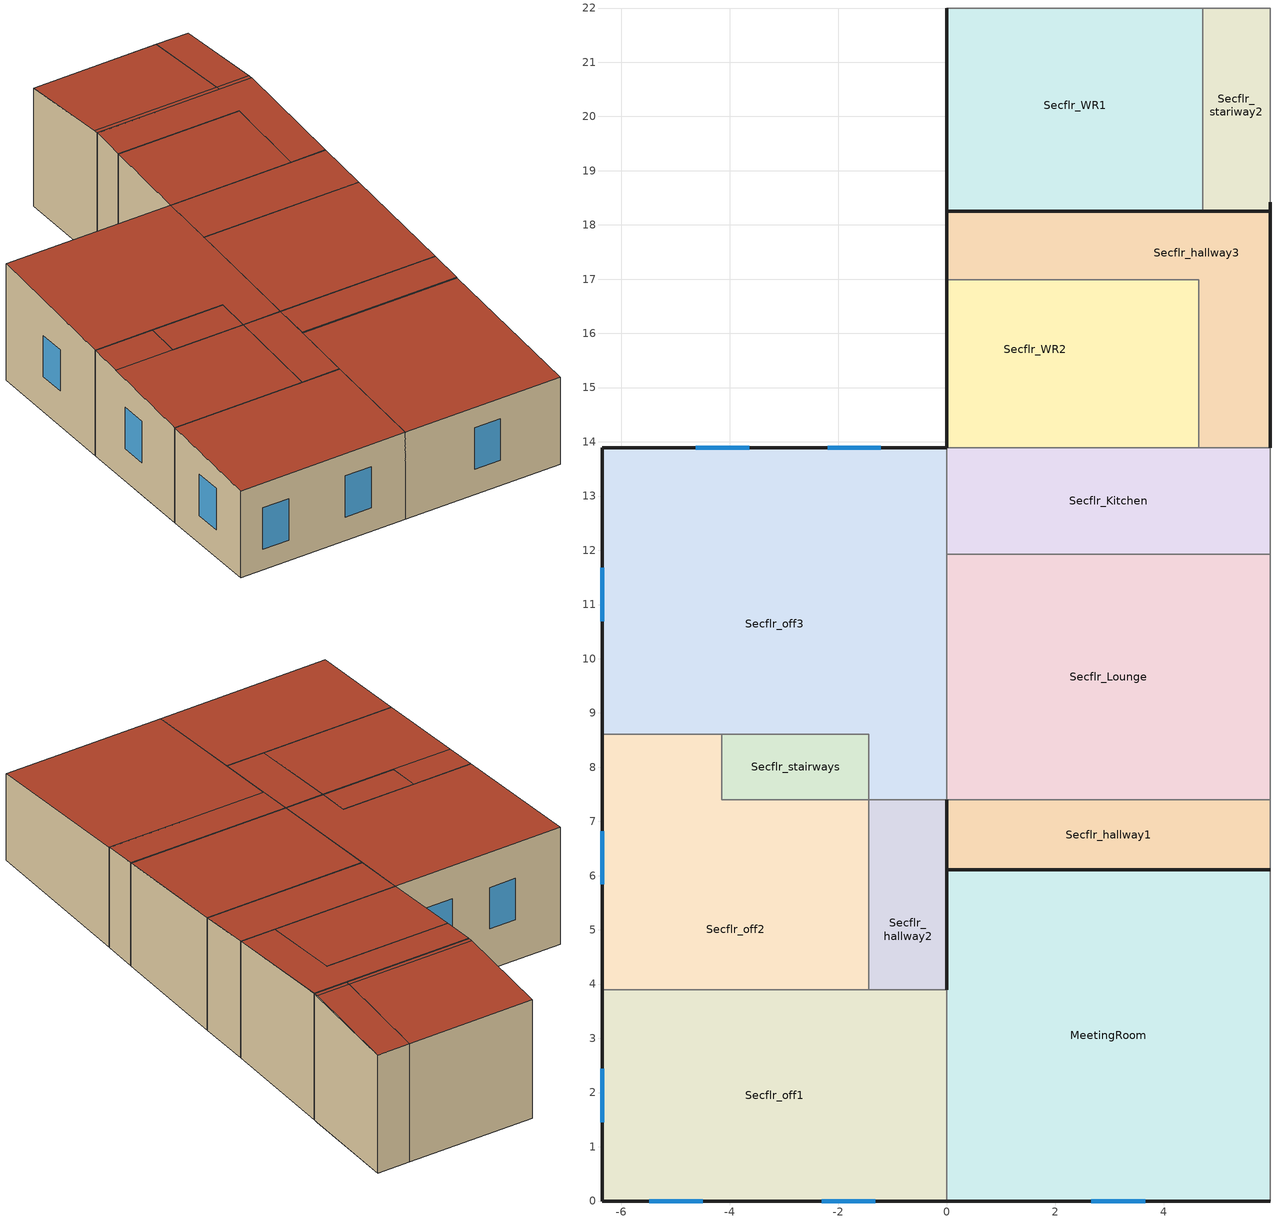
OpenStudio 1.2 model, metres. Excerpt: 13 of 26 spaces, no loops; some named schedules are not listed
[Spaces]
MeetingRoom
 floor to SecureLockUp: 5.96,6.11 5.96,0 0,0 0,6.11 z3
 wall outside: 0,0 5.96,0 z3:6.35
 wall to Secflr_off1: 0,3.76 0,0 z3:3.05; 0,3.9,6.66 0,3.9,3 0,3.76,3 0,3.76,3.05 0,0,3.05 0,0,6.35
 wall to Secflr_hallway1: 5.96,6.11 0,6.11 z3:6.84
 wall to Warehouse: 5.96,6.11,6.84 5.96,0,6.35 5.96,0,3 5.96,6.11,3
 wall to Secflr_hallway2: 0,6.11,6.84 0,6.11,3 0,3.9,3 0,3.9,6.66
 window: 2.67,0 3.66,0 z3.98:5.57
 roof outside: 5.96,0,6.35 5.96,6.11,6.84 0,6.11,6.84 0,0,6.35
Secflr_off1
 floor to Firstflr_off1: 0,3.9 0,0 -6.35,0 -6.35,3.9 z3
 wall outside: -6.35,0 0,0 z3:6.35; -6.35,3.9,6.66 -6.35,3.9,3 -6.35,0,3 -6.35,0,6.35
 wall to Secflr_hallway2: 0,3.9 -1.44,3.9 z3:6.66
 wall to Secflr_off2: -1.44,3.9 -6.35,3.9 z3:6.66
 window: -5.49,0 -4.5,0 z3.8:5.4; -2.31,0 -1.32,0 z3.91:5.5; -6.35,2.44 -6.35,1.45 z4.07:5.67
 roof outside: 0,0,6.35 0,3.9,6.66 -6.35,3.9,6.66 -6.35,0,6.35
Secflr_hallway1
 floor to Firstflr_hallway1: 5.96,7.4 5.96,6.11 0,6.11 0,7.4 z3
 wall outside: 0,6.11 5.96,6.11 z6.84:6.86; 0,7.4,6.96 0,6.11,6.85 0,6.11,6.86
 wall to Secflr_hallway2: 0,7.4,6.96 0,7.4,3 0,6.11,3 0,6.11,6.85
 wall to Secflr_Lounge: 5.96,7.4 0,7.4 z3:6.96
 wall to Warehouse (IntPartition): 5.96,7.4,6.96 5.96,6.11,6.86 5.96,6.11,3 5.96,7.4,3
 roof outside: 5.96,6.11,6.86 5.96,7.4,6.96 0,7.4,6.96 0,6.11,6.86
Secflr_hallway2
 floor to Firstflr_off1: 0,6.11 0,3.9 -1.44,3.9 -1.44,6.11 z3
 floor to Firstflr_hallway1: 0,7.4 0,6.11 -1.44,6.11 -1.44,7.4 z3
 wall outside: 0,6.11,6.85 0,3.9,6.66 0,6.11,6.84
 wall to Secflr_off2: -1.44,7.4,6.96 -1.44,7.4,3 -1.44,3.9,3 -1.44,3.9,6.66
 wall to Secflr_off3: 0,7.4 -1.44,7.4 z3:6.96
 roof outside: 0,3.9,6.66 0,7.4,6.96 -1.44,7.4,6.96 -1.44,3.9,6.66
Secflr_off2
 floor to Firstflr_hallway2: -4.15,8.61 -4.15,7.4 -6.35,7.4 -6.35,8.61 z3
 floor to Firstflr_off1: -1.44,6.11 -1.44,3.9 -6.35,3.9 -6.35,6.11 z3
 floor to Firstflr_hallway1: -1.44,7.4 -1.44,6.11 -6.35,6.11 -6.35,7.4 z3
 wall outside: -6.35,8.61,7.06 -6.35,8.61,3 -6.35,3.9,3 -6.35,3.9,6.66 -6.35,7.4,6.96
 wall to Secflr_off3: -4.15,8.61 -6.35,8.61 z3:7.06
 wall to Secflr_stairways: -1.44,7.4 -4.15,7.4 z3:6.96; -4.15,7.4,6.96 -4.15,7.4,6.05 -4.15,7.4,3 -4.15,8.61,3 -4.15,8.61,6.96; -4.15,8.61,7.06 -4.15,7.4,6.96 -4.15,8.61,6.96
 window: -6.35,6.82 -6.35,5.84 z4.24:5.84
 roof outside: -6.35,3.9,6.66 -1.44,3.9,6.66 -1.44,7.4,6.96 -6.35,7.4,6.96; -4.15,7.4,6.96 -4.15,8.61,7.06 -6.35,8.61,7.06 -6.35,7.4,6.96
Secflr_stairways
 floor to Firstflr_stairway: -1.44,8.61 -1.44,7.4 -4.15,7.4 -4.15,8.61 z3
 wall to Secflr_off3: -1.44,8.61 -4.15,8.61 z3:7.06; -1.44,8.61,7.06 -1.44,7.4,6.96 -1.44,7.4,3 -1.44,8.61,3
 roof outside: -1.44,7.4,6.96 -1.44,8.61,7.06 -4.15,8.61,7.06 -4.15,7.4,6.96
Secflr_off3
 floor to Firstflr_off2: 0,13.89 0,7.4 -1.44,7.4 -1.44,8.61 -6.35,8.61 -6.35,13.89 z3
 wall outside: 0,13.89 -6.35,13.89 z3:7.5; -6.35,13.89,7.5 -6.35,13.89,3 -6.35,8.61,3 -6.35,8.61,7.06
 wall to Secflr_Kitchen: 0,13.89,7.5 0,11.93,7.34 0,11.93,3 0,13.89,3
 wall to Secflr_Lounge: 0,11.93,7.34 0,7.4,6.96 0,7.4,3 0,11.93,3
 window: -6.35,11.68 -6.35,10.69 z4.35:5.95; -1.22,13.89 -2.2,13.89 z4.63:6.23; -3.64,13.89 -4.63,13.89 z4.55:6.15
 roof outside: 0,7.4,6.96 0,13.89,7.5 -6.35,13.89,7.5 -6.35,8.61,7.06 -1.44,8.61,7.06 -1.44,7.4,6.96
Secflr_Lounge
 floor to Telecom: 5.96,11.93 5.96,7.4 0,7.4 0,11.93 z3
 wall to Secflr_Kitchen: 5.96,11.93 0,11.93 z3:7.34
 wall to Warehouse: 5.96,11.93,7.34 5.96,7.4,6.96 5.96,7.4,3 5.96,11.93,3
 roof outside: 5.96,7.4,6.96 5.96,11.93,7.34 0,11.93,7.34 0,7.4,6.96
Secflr_Kitchen
 floor to Telecom: 5.96,13.89 5.96,11.93 0,11.93 0,13.89 z3
 wall to Secflr_WR2: 4.65,13.89 0,13.89 z3:7.5
 wall to Warehouse: 5.96,13.89,7.5 5.96,11.93,7.34 5.96,11.93,3 5.96,13.89,3
 wall to Secflr_hallway3: 5.96,13.89 4.65,13.89 z3:7.5
 roof outside: 5.96,11.93,7.34 5.96,13.89,7.5 0,13.89,7.5 0,11.93,7.34
Secflr_WR2
 floor to WeaponVault: 4.65,16.99 4.65,14.42 3.25,14.42 3.25,16.99 z3
 floor to Telecom: 4.65,14.42 4.65,13.89 0,13.89 0,14.42 z3
 floor to Firstflr_MechElc: 3.25,16.99 3.25,14.42 0,14.42 0,16.99 z3
 wall outside: 0,16.99,7.78 0,16.99,3 0,13.89,3 0,13.89,7.5
 wall to Secflr_hallway3: 4.65,16.99 0,16.99 z3:7.78; 4.65,16.99,7.78 4.65,13.89,7.5 4.65,13.89,3 4.65,16.99,3
 roof outside: 4.65,13.89,7.5 4.65,16.99,7.78 0,16.99,7.78 0,13.89,7.5
Secflr_WR1
 floor to Firstflr_MechElc: 3.25,18.41 3.25,18.25 0,18.25 0,18.41 z3
 floor to Firstflr_off3: 4.72,22 4.72,18.41 0,18.41 0,22 z3
 floor to WeaponVault: 4.72,18.41 4.72,18.25 3.25,18.25 3.25,18.41 z3
 wall outside: 0,18.42,7.88 0,22,7.56 0,22,3 0,18.25,3 0,18.25,7.88
 wall to Warehouse: 4.72,22 0,22 z3:7.56
 wall to Secflr_stariway2: 4.72,18.25,7.88 4.72,18.25,3 4.72,22,3 4.72,22,7.56 4.72,18.42,7.88
 wall to Secflr_hallway3: 0,18.25 4.72,18.25 z3:7.88
 roof outside: 4.72,18.42,7.88 4.72,22,7.56 0,22,7.56 0,18.42,7.88; 4.72,18.25 4.72,18.42 0,18.42 0,18.25 z7.88
Secflr_stariway2
 floor to WeaponVault: 5.96,18.41 5.96,18.25 4.72,18.25 4.72,18.41 z3
 floor to Firstflr_off3: 5.96,22 5.96,18.41 4.72,18.41 4.72,22 z3
 wall outside: 5.96,18.25,7.88 5.96,18.25,7.86 5.96,18.42,7.88
 wall to Warehouse: 5.96,22 4.72,22 z3:7.56; 5.96,18.42,7.88 5.96,18.38,7.88 5.96,22,7.56; 5.96,18.38,7.88 5.96,18.25,7.86 5.96,18.25,3 5.96,22,3 5.96,22,7.56
 wall to Secflr_hallway3: 4.72,18.25 5.96,18.25 z3:7.88
 roof outside: 5.96,18.25 5.96,18.42 4.72,18.42 4.72,18.25 z7.88; 5.96,18.42,7.88 5.96,22,7.56 4.72,22,7.56 4.72,18.42,7.88
Secflr_hallway3
 floor to Telecom: 5.96,14.42 5.96,13.89 4.65,13.89 4.65,14.42 z3
 floor to WeaponVault: 5.96,18.25 5.96,14.42 4.65,14.42 4.65,16.99 3.25,16.99 3.25,18.25 z3
 floor to Firstflr_MechElc: 3.25,18.25 3.25,16.99 0,16.99 0,18.25 z3
 wall outside: 5.96,18.25 0,18.25 z7.88:7.89; 0,18.25,7.89 0,18.25,3 0,16.99,3 0,16.99,7.78; 5.96,18.25,7.89 5.96,13.89,7.5 5.96,18.25,7.86
 wall to Warehouse (IntPartition): 5.96,18.25,7.86 5.96,13.89,7.5 5.96,13.89,3 5.96,18.25,3
 roof outside: 5.96,13.89,7.5 5.96,18.25,7.89 0,18.25,7.89 0,16.99,7.78 4.65,16.99,7.78 4.65,13.89,7.5
[Site]
Site 1: Latitude {deg}=44.12; Longitude {deg}=-77.53; Time Zone {hr}=-5; Elevation {m}=86
[SizingPeriod:DesignDay] Barometric Pressure {Pa}=100296; Sky Clearness=0; Rain Indicator=0; Snow Indicator=0; Day of Month=21; Daylight Saving Time Indicator=0; Dry-Bulb Temperature Range Modifier Type=DefaultMultipliers
Name | Maximum Dry-Bulb Temperature {C} | Daily Dry-Bulb Temperature Range {deltaC} | Humidity Indicating Conditions at Maximum Dry-Bulb {BasedOnField A3} | Wind Speed {m/s} | Wind Direction {deg} | Month | Day Type | Humidity Indicating Type | Solar Model Indicator | ASHRAE Taub | ASHRAE Taud
Trenton Ann Htg 99.6% Condns DB | -21.8 | 0 | -21.8 | 2.9 | 50 | 1 | WinterDesignDay | Wetbulb | ASHRAEClearSky
Trenton Ann Clg .4% Condns WB=>MDB | 27.5 | 9.9 | 23.5 | 5.1 | 220 | 7 | SummerDesignDay | Wetbulb | ASHRAETau | 0.459 | 2.014
Trenton Ann Hum_n 99.6% Condns DP=>MCDB | -21 | 0 | -27.1 | 2.9 | 50 | 1 | WinterDesignDay | Dewpoint | ASHRAEClearSky
Trenton Ann Htg Wind 99.6% Condns WS=>MCDB | -3.4 | 0 | -3.4 | 13.4 | 50 | 1 | WinterDesignDay | Wetbulb | ASHRAEClearSky
[Building]
Warehouse 1: North Axis {deg}=-0
[ClimateZones]
Climate Zone Institution Name 1=ASHRAE; Climate Zone Document Name 1=ANSI/ASHRAE Standard 169; Climate Zone Document Year 1=2006; Climate Zone Institution Name 2=CEC; Climate Zone Document Name 2=California Climate Zone Descriptions; Climate Zone Document Year 2=1995
[DefaultSubSurfaceConstructions]
Name | Fixed Window Construction | Door Construction
Default Sub Surface Constructions 1 | MNECBUvalue_Window | PersonDoor
Default Sub Surface Constructions 2
[DefaultSurfaceConstructions]
Name | Wall Construction | Roof Ceiling Construction | Floor Construction
Default Surface Constructions 1 | V2-BWall2 | V2-BRoof2
Default Surface Constructions 2 | IntPartition | IntPartition | IntPartition
Default Surface Constructions 3 |  |  | NECBUvalue_ConcreteFlr
[Material:AirGap]
000_F05 Ceiling air space resistance: Thermal Resistance=0.18
[DefaultConstructionSet]
Trenton_Construction_Set: Default Exterior Surface Constructions=Default Surface Constructions 1; Default Interior Surface Constructions=Default Surface Constructions 2; Default Ground Contact Surface Constructions=Default Surface Constructions 3; Default Exterior SubSurface Constructions=Default Sub Surface Constructions 1; Default Interior SubSurface Constructions=Default Sub Surface Constructions 2; Interior Partition Construction=IntPartition
[Construction]
V2-BWall2: F08 Metal surface, Sheathing - regular density - 12.7mm, Insulation: Cellular glass - 85mm, Gypsum or plaster board - 5.9mm
NECBUvalue_ConcreteFlr: Insulation: Expanded polystyrene - extruded (smooth skin surface) (CFC-12 exp.) 1, M14a 100mm heavyweight concrete
V2-BRoof2: Insulation: Cellular glass - 141mm, Sheathing - regular density - 12.7mm
MNECBUvalue_Window: MNECB1997_Window
PersonDoor: PersonDoorMat
IntPartition: G01 16mm gypsum board, 000_F05 Ceiling air space resistance, G01 16mm gypsum board
[Material]
Name | Roughness | Thickness {m} | Conductivity {W/m-K} | Density {kg/m3} | Specific Heat {J/kg-K} | Thermal Absorptance | Solar Absorptance | Visible Absorptance
F08 Metal surface | Smooth | 0.0008 | 45.28 | 7824 | 500
Sheathing - regular density - 12.7mm | Smooth | 0.0127 | 0.055 | 290 | 1300
Insulation: Cellular glass - 85mm | MediumRough | 0.085 | 0.05 | 136 | 750
Gypsum or plaster board - 5.9mm | MediumSmooth | 0.0059 | 0.58 | 800 | 1090
Insulation: Expanded polystyrene - extruded (smooth skin surface) (CFC-12 exp.) 1 | MediumSmooth | 0.0254 | 0.029 | 29 | 1210 | 0.9 | 0.7 | 0.7
M14a 100mm heavyweight concrete | MediumRough | 0.1016 | 1.95 | 2240 | 900 | 0.9 | 0.7 | 0.7
Insulation: Cellular glass - 141mm | MediumRough | 0.1405 | 0.05 | 136 | 750
G01 16mm gypsum board | MediumSmooth | 0.0159 | 0.16 | 800 | 1090 | 0.9 | 0.7 | 0.7
[WindowMaterial:SimpleGlazingSystem]
MNECB1997_Window: U-Factor {W/m2-K}=2.8; Solar Heat Gain Coefficient=0.5
[Material:NoMass]
PersonDoorMat: Roughness=Smooth; Thermal Resistance {m2-K/W}=0.304; Thermal Absorptance=0.9; Solar Absorptance=0.7; Visible Absorptance=0.7
[DesignSpecification:OutdoorAir]
Name | Outdoor Air Flow per Person {m3/s-person} | Outdoor Air Flow per Floor Area {m3/s-m2} | Outdoor Air Flow Rate {m3/s}
MNECB-Office-Enclosed-sched-A-oa | 0.01
MNECB-Service and Common-Corridors-sched-*-; MNECB-Service and Common Active Stairway-sched-*-oa | 0.025 | 0
MNECB-Food Service Kitchen-sched-B-oa; MNECB-Service and Common-Toilet and Washrooms-sched-*-oa | 0.03 | 0 | 0
MNECB-Food Service Bar/Lounge-sched-B-oa | 0.015 | 0
[BuildingStory]
Building Story 3: Nominal Z Coordinate {m}=0; Nominal Floor to Floor Height {m}=3.048
[Space] Building Story=Building Story 3
Name | Space Type | Thermal Zone
MeetingRoom | MNECB-Office-Enclosed-sched-A | SecFlr_MtgRoom_Zone
Secflr_off1 | MNECB-Office-Enclosed-sched-A | SecFlr_Off1_Zone
Secflr_hallway1; Secflr_hallway2 | MNECB-Service and Common-Corridors-sched-*- | SecFlr_Hallway1&2_Zone
Secflr_off2 | MNECB-Office-Enclosed-sched-A | SecFlr_Off2_Zone
Secflr_stairways | MNECB-Service and Common Active Stairway-sched-* | SecFlr_Stairway_Zone
Secflr_off3 | MNECB-Office-Enclosed-sched-A | SecFlr_Off3_Zone
Secflr_Lounge | MNECB-Food Service Bar/Lounge-sched-B | SecFlr_Lounge_Zone
Secflr_Kitchen | MNECB-Food Service Kitchen-sched-B | SecFlr_Kitchen_Zone
Secflr_WR2; Secflr_WR1 | MNECB-Service and Common-Toilet and Washrooms-sched-*- | SecFlr_WR_Zone
Secflr_stariway2 | MNECB-Service and Common Active Stairway-sched-* | SecFlr_Stairway2_Zone
Secflr_hallway3 | MNECB-Service and Common-Corridors-sched-*- | SecFlr_Hallway3_Zone
[ThermostatSetpoint:DualSetpoint] Heating Setpoint Temperature Schedule=NECB-A-Htg; Cooling Setpoint Temperature Schedule=NECB-A-Clg
Thermostat Setpoint Dual Setpoint 31; Thermostat Setpoint Dual Setpoint 32; Thermostat Setpoint Dual Setpoint 33; Thermostat Setpoint Dual Setpoint 34; Thermostat Setpoint Dual Setpoint 35; Thermostat Setpoint Dual Setpoint 36; Thermostat Setpoint Dual Setpoint 37; Thermostat Setpoint Dual Setpoint 38; Thermostat Setpoint Dual Setpoint 39; Thermostat Setpoint Dual Setpoint 40
[ThermalZone] Use Ideal Air Loads=No
Name | Thermostat
SecFlr_Stairway2_Zone | Thermostat Setpoint Dual Setpoint 38
SecFlr_WR_Zone | Thermostat Setpoint Dual Setpoint 40
SecFlr_Hallway3_Zone
SecFlr_Kitchen_Zone | Thermostat Setpoint Dual Setpoint 32
SecFlr_Off3_Zone | Thermostat Setpoint Dual Setpoint 37
SecFlr_Lounge_Zone | Thermostat Setpoint Dual Setpoint 33
SecFlr_Hallway1&2_Zone | Thermostat Setpoint Dual Setpoint 31
SecFlr_MtgRoom_Zone | Thermostat Setpoint Dual Setpoint 34
SecFlr_Off2_Zone | Thermostat Setpoint Dual Setpoint 36
SecFlr_Stairway_Zone | Thermostat Setpoint Dual Setpoint 39
SecFlr_Off1_Zone | Thermostat Setpoint Dual Setpoint 35
[SpaceType] Default Construction Set=Trenton_Construction_Set
Name | Default Schedule Set | Design Specification Outdoor Air Object
MNECB-Office-Enclosed-sched-A | NECB-A | MNECB-Office-Enclosed-sched-A-oa
MNECB-Service and Common-Corridors-sched-*- | NECB-A | MNECB-Service and Common-Corridors-sched-*-
MNECB-Service and Common Active Stairway-sched-* | NECB-A | MNECB-Service and Common Active Stairway-sched-*-oa
MNECB-Food Service Kitchen-sched-B | NECB-B | MNECB-Food Service Kitchen-sched-B-oa
MNECB-Food Service Bar/Lounge-sched-B | NECB-B | MNECB-Food Service Bar/Lounge-sched-B-oa
MNECB-Service and Common-Toilet and Washrooms-sched-*- | NECB-A | MNECB-Service and Common-Toilet and Washrooms-sched-*-oa
[People] Activity Level Schedule=Activity Level
Name | People Definition | Space or SpaceType
People 10 | MNECB-Office-Enclosed offices Category 1-sched-A-people_def | MNECB-Office-Enclosed-sched-A
People 7 | MNECB-Service and Common-Corridors-sched-*-people_def | MNECB-Service and Common-Corridors-sched-*-
People 11 | MNECB-Service and Common-Active Stairway-sched-*-people_def | MNECB-Service and Common Active Stairway-sched-*
People 8 | MNECB-Food Service-Kitchen-sched-B-people_def | MNECB-Food Service Kitchen-sched-B
People 9 | MNECB-Food Service-Bar/Lounge-sched-B-people_def | MNECB-Food Service Bar/Lounge-sched-B
People 3 | MNECB-Service and Common-Toilet and Washrooms-sched-*-people_def | MNECB-Service and Common-Toilet and Washrooms-sched-*-
[People:Definition] Number of People Calculation Method=Area/Person; Fraction Radiant=0.3
Name | Space Floor Area per Person {m2/person} | Sensible Heat Fraction | Carbon Dioxide Generation Rate {m3/s-W}
MNECB-Office-Enclosed offices Category 1-sched-A-people_def; MNECB-Food Service-Kitchen-sched-B-people_def | 20
MNECB-Service and Common-Corridors-sched-*-people_def | 100
MNECB-Service and Common-Active Stairway-sched-*-people_def | 100 | Autocalculate
MNECB-Food Service-Bar/Lounge-sched-B-people_def | 10
MNECB-Service and Common-Toilet and Washrooms-sched-*-people_def | 30 | Autocalculate | 3.8e-008
[Lights]
Name | Lights Definition | Space or SpaceType
Lights 10 | MNECB-Office-Enclosed offices category 1-sched-A-lighting_W_per_m2_def | MNECB-Office-Enclosed-sched-A
Lights 7 | MNECB-Service and Common-Corridors-sched-*-lighting_W_per_m2_def | MNECB-Service and Common-Corridors-sched-*-
Lights 11 | MNECB-Service and Common-Active Stairway-sched-*-lighting_W_per_m2_def | MNECB-Service and Common Active Stairway-sched-*
Lights 8 | MNECB-Food Service-Kitchen-sched-B-lighting_W_per_person_def | MNECB-Food Service Kitchen-sched-B
Lights 9 | MNECB-Food Service-Bar/Lounge-sched-B-lighting_W_per_m2_def | MNECB-Food Service Bar/Lounge-sched-B
Lights 3 | MNECB-Service and Common-Toilet and Washrooms-sched-*-lighting_W_per_m2_def | MNECB-Service and Common-Toilet and Washrooms-sched-*-
[Lights:Definition] Fraction Radiant=0; Fraction Visible=0; Return Air Fraction=0
Name | Design Level Calculation Method | Watts per Space Floor Area {W/m2} | Watts per Person {W/person}
MNECB-Office-Enclosed offices category 1-sched-A-lighting_W_per_m2_def | Watts/Area | 19.4
MNECB-Service and Common-Corridors-sched-*-lighting_W_per_m2_def | Watts/Area | 8.6
MNECB-Service and Common-Active Stairway-sched-*-lighting_W_per_m2_def | Watts/Area | 6.5
MNECB-Food Service-Kitchen-sched-B-lighting_W_per_person_def | Watts/Person |  | 300.2
MNECB-Food Service-Bar/Lounge-sched-B-lighting_W_per_m2_def | Watts/Area | 26.9
MNECB-Service and Common-Toilet and Washrooms-sched-*-lighting_W_per_m2_def | Watts/Area | 8.7
[ElectricEquipment]
Name | Electric Equipment Definition | Space or SpaceType
Electric Equipment 10 | MNECB-Office-Enclosed offices category 1-sched-A-equipment_W_per_m2_def | MNECB-Office-Enclosed-sched-A
Electric Equipment 7 | MNECB-Service and Common-Corridors-sched-*-equipment_W_per_m2_def | MNECB-Service and Common-Corridors-sched-*-
Electric Equipment 11 | MNECB-Service and Common-Active Stairway-sched-*-equipment_W_per_person_def | MNECB-Service and Common Active Stairway-sched-*
Electric Equipment 8 | MNECB-Food Service-Kitchen-sched-B-equipment_W_per_m2_def | MNECB-Food Service Kitchen-sched-B
Electric Equipment 9 | MNECB-Food Service-Bar/Lounge-sched-B-equipment_W_per_m2_def | MNECB-Food Service Bar/Lounge-sched-B
Electric Equipment 3 | MNECB-Service and Common-Toilet and Washrooms-sched-*-equipment_W_per_m2_def | MNECB-Service and Common-Toilet and Washrooms-sched-*-
[ElectricEquipment:Definition] Fraction Latent=0; Fraction Radiant=0; Fraction Lost=0
Name | Design Level Calculation Method | Watts per Space Floor Area {W/m2} | Watts per Person {W/person}
MNECB-Office-Enclosed offices category 1-sched-A-equipment_W_per_m2_def | Watts/Area | 7.5
MNECB-Service and Common-Corridors-sched-*-equipment_W_per_m2_def | Watts/Area | 0
MNECB-Service and Common-Active Stairway-sched-*-equipment_W_per_person_def | Watts/Person |  | 0
MNECB-Food Service-Kitchen-sched-B-equipment_W_per_m2_def | Watts/Area | 10
MNECB-Food Service-Bar/Lounge-sched-B-equipment_W_per_m2_def; MNECB-Service and Common-Toilet and Washrooms-sched-*-equipment_W_per_m2_def | Watts/Area | 1
[DefaultScheduleSet]
Name | Hours of Operation Schedule | Number of People Schedule | Lighting Schedule | Electric Equipment Schedule | Hot Water Equipment Schedule | Other Equipment Schedule
NECB-B | NECB-B-Fan | NECB-B-Occ 3 | NECB-B-Ltg | NECB-B-Equ | NECB-B-HW | NECB-B-Proc
NECB-A | NECB-A-Fan | NECB-A-Occ | NECB-A-Ltg | NECB-A-Equ | NECB-A-HW | NECB-A-Proc
[SpaceInfiltration:DesignFlowRate] Schedule=AlwaysON; Design Flow Rate Calculation Method=Flow/ExteriorArea; Design Flow Rate {m3/s}=0; Flow per Exterior Surface Area {m3/s-m2}=0.00045; Air Changes per Hour {1/hr}=0
Name | Space or SpaceType | Flow per Space Floor Area {m3/s-m2}
Space Infiltration Design Flow Rate 1 | MNECB-Food Service Bar/Lounge-sched-B | 0
Space Infiltration Design Flow Rate 2 | MNECB-Food Service Kitchen-sched-B
Space Infiltration Design Flow Rate 3 | MNECB-Office-Enclosed-sched-A | 0
Space Infiltration Design Flow Rate 4 | MNECB-Service and Common Active Stairway-sched-*
Space Infiltration Design Flow Rate 5 | MNECB-Service and Common-Corridors-sched-*- | 0
Space Infiltration Design Flow Rate 7 | MNECB-Service and Common-Toilet and Washrooms-sched-*- | 0
[Schedule:Ruleset]
Name | Default Day Schedule
NECB-A-Fan | Schedule Day 4
NECB-A-Occ | Schedule Day 1
NECB-A-Ltg | Schedule Day 2
NECB-A-Equ | Schedule Day 3
NECB-A-HW | Schedule Day 8
NECB-A-Proc | Schedule Day 5
NECB-A-Htg | Schedule Day 7
NECB-A-Clg | Schedule Day 6
NECB-B-Fan | Schedule Day 12
NECB-B-Ltg | Schedule Day 10
NECB-B-Equ | Schedule Day 11
NECB-B-HW | Schedule Day 16
NECB-B-Proc | Schedule Day 13
AlwaysON | Schedule Day 73
NECB-B-Occ 3 | Schedule Day 75
Activity Level | Schedule Day 9
